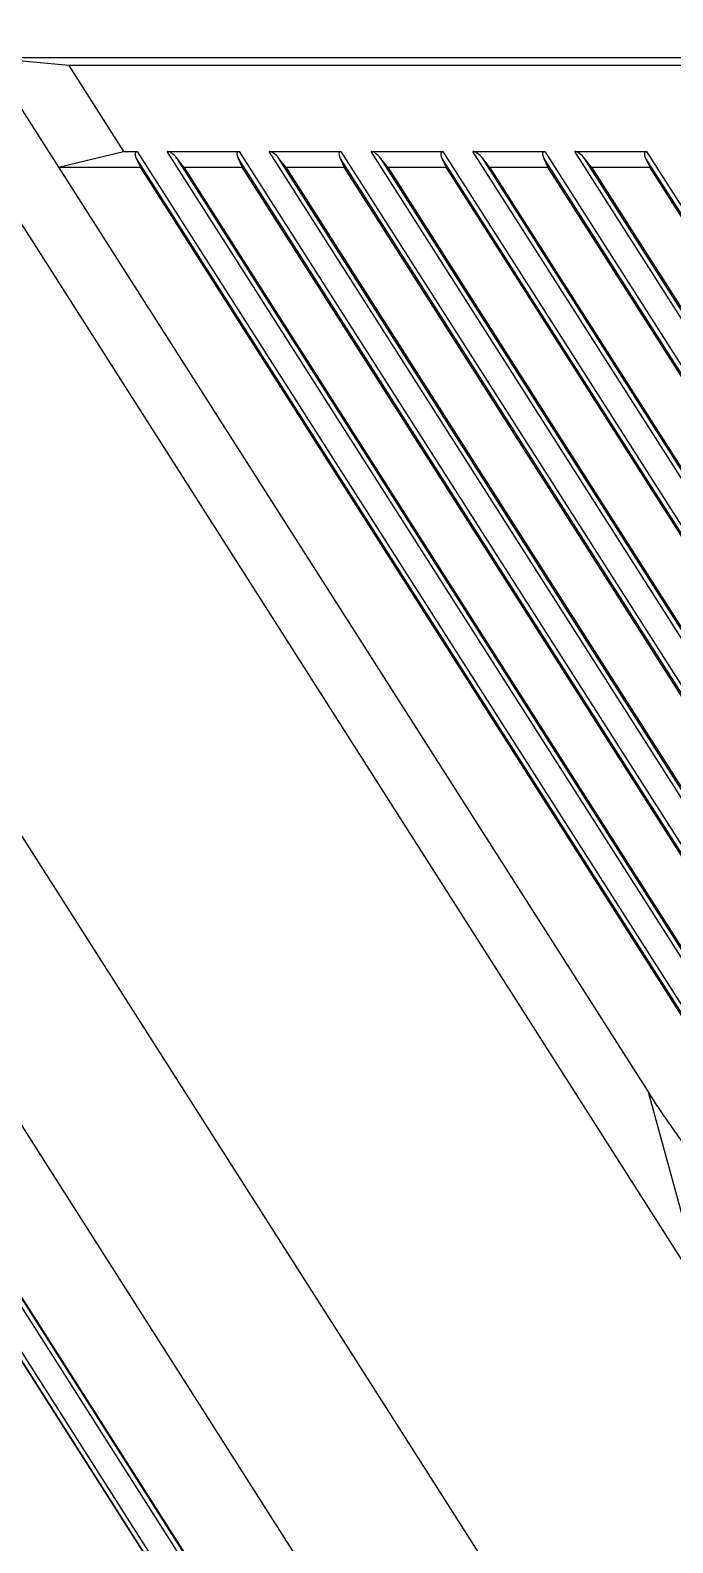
# Model space of a CAD drawing. Header units: millimetres. Extents: x 3299 to 14264, y 1863 to 5555.
# Drawn here: x 4569.5 to 4610.6, y 2592.3 to 2689.2 of the extents above; entities that cross this region are included whole.
import ezdxf

# ---------------------------------------------------------------- set-up
doc = ezdxf.new("R2010")
doc.units = ezdxf.units.MM

msp = doc.modelspace()

# ---------------------------------------------------------------- linework, layer by layer
at = {"color": 7, "linetype": 'Continuous'}
for p, q in [((4448.60312, 2807.84093), (4643.43095, 2502.02249)), ((4447.43, 2798.70152), (4636.11052, 2502.53242)), ((4496.14376, 2798.35763), (4609.02108, 2621.17574)), ((4446.91015, 2795.42296), (4633.71299, 2502.20125)), ((4493.33354, 2795.38255), (4612.58933, 2608.18846)), ((4495.99213, 2752.0434), (4625.89778, 2548.13236)), ((4610.10104, 2542.76609), (4487.56876, 2735.10324)), ((4610.35309, 2542.92666), (4487.82081, 2735.26381)), ((4487.56876, 2731.63856), (4607.89379, 2542.76609)), ((4487.82081, 2731.79913), (4608.14585, 2542.92666)), ((4571.93742, 2686.92311), (4566.81684, 2687.42311)), ((4693.81717, 2687.42311), (4566.81684, 2687.42311)), ((4571.93742, 2686.92311), (4575.44131, 2681.42311)), ((4693.49864, 2686.92311), (4571.93742, 2686.92311)), ((4571.27634, 2680.42311), (4575.44131, 2681.42311)), ((4575.44131, 2681.42311), (4576.32529, 2681.42311)), ((4576.32529, 2681.42311), (4622.83188, 2608.42239)), ((4625.23831, 2607.66321), (4578.24807, 2681.42311)), ((4578.24807, 2681.42311), (4582.84658, 2681.42311)), ((4582.84658, 2681.42311), (4630.02515, 2607.36759)), ((4631.77398, 2607.64063), (4584.76936, 2681.42311)), ((4584.76936, 2681.42311), (4589.36787, 2681.42311)), ((4589.36787, 2681.42311), (4635.57506, 2608.89235)), ((4637.04285, 2609.60654), (4591.29065, 2681.42311)), ((4591.29065, 2681.42311), (4595.88916, 2681.42311)), ((4595.88916, 2681.42311), (4640.33714, 2611.65376)), ((4641.63988, 2612.62703), (4597.81194, 2681.42311)), ((4597.81194, 2681.42311), (4602.41045, 2681.42311)), ((4602.41045, 2681.42311), (4644.61202, 2615.17991)), ((4645.80287, 2616.32882), (4604.33323, 2681.42311)), ((4604.33323, 2681.42311), (4608.93174, 2681.42311)), ((4608.93174, 2681.42311), (4648.54671, 2619.24006)), ((4571.27634, 2680.42311), (4576.53057, 2680.42311)), ((4576.26502, 2680.9784), (4622.58748, 2608.26669)), ((4576.26502, 2680.9784), (4576.53057, 2680.42311)), ((4622.60009, 2608.10845), (4576.53057, 2680.42311)), ((4625.48271, 2607.8189), (4578.87497, 2680.9784)), ((4579.31694, 2680.42311), (4578.87497, 2680.9784)), ((4579.31694, 2680.42311), (4626.01592, 2607.12039)), ((4579.31694, 2680.42311), (4583.05186, 2680.42311)), ((4582.78631, 2680.9784), (4629.78076, 2607.21189)), ((4582.78631, 2680.9784), (4583.05186, 2680.42311)), ((4629.84895, 2606.96639), (4583.05186, 2680.42311)), ((4632.01838, 2607.79633), (4585.39626, 2680.9784)), ((4585.83823, 2680.42311), (4585.39626, 2680.9784)), ((4585.83823, 2680.42311), (4632.36983, 2607.38312)), ((4585.83823, 2680.42311), (4589.57315, 2680.42311)), ((4589.3076, 2680.9784), (4635.33067, 2608.73665)), ((4589.3076, 2680.9784), (4589.57315, 2680.42311)), ((4635.44558, 2608.41781), (4589.57315, 2680.42311)), ((4592.35952, 2680.42311), (4591.91755, 2680.9784)), ((4637.28725, 2609.76223), (4591.91755, 2680.9784)), ((4592.35952, 2680.42311), (4637.57065, 2609.45585)), ((4592.35952, 2680.42311), (4596.09444, 2680.42311)), ((4595.82889, 2680.9784), (4596.09444, 2680.42311)), ((4595.82889, 2680.9784), (4640.09274, 2611.49806)), ((4640.24468, 2611.12111), (4596.09444, 2680.42311)), ((4598.8808, 2680.42311), (4598.43884, 2680.9784)), ((4641.88427, 2612.78272), (4598.43884, 2680.9784)), ((4598.8808, 2680.42311), (4642.13353, 2612.52992)), ((4598.8808, 2680.42311), (4602.61573, 2680.42311)), ((4602.35018, 2680.9784), (4644.36763, 2615.02421)), ((4602.35018, 2680.9784), (4602.61573, 2680.42311)), ((4644.5487, 2614.60153), (4602.61573, 2680.42311)), ((4605.40209, 2680.42311), (4604.96013, 2680.9784)), ((4646.04726, 2616.48452), (4604.96013, 2680.9784)), ((4605.40209, 2680.42311), (4646.27621, 2616.2636)), ((4605.40209, 2680.42311), (4609.13702, 2680.42311)), ((4608.87146, 2680.9784), (4648.30231, 2619.08437)), ((4608.87146, 2680.9784), (4609.13702, 2680.42311)), ((4648.50674, 2618.62502), (4609.13702, 2680.42311)), ((4609.02108, 2621.17574), (4612.58933, 2608.18846))]:
    msp.add_line(p, q, dxfattribs=at)
for centre, start_param, end_param in [((4576.70753, 2680.82311), -0.31082387, 0.99817307), ((4578.63031, 2680.82311), -1.61982081, -0.31082387), ((4583.22882, 2680.82311), -0.31082387, 0.99817307), ((4585.1516, 2680.82311), -1.61982081, -0.31082387), ((4589.75011, 2680.82311), -0.31082387, 0.99817307), ((4591.67289, 2680.82311), -1.61982081, -0.31082387), ((4596.2714, 2680.82311), -0.31082387, 0.99817307), ((4598.19418, 2680.82311), -1.61982081, -0.31082387), ((4602.79269, 2680.82311), -0.31082387, 0.99817307), ((4604.71547, 2680.82311), -1.61982081, -0.31082387), ((4609.31398, 2680.82311), -0.31082387, 0.99817307)]:
    msp.add_ellipse(centre, major_axis=(-0.47272, 0.57125), ratio=0.38819452, start_param=start_param, end_param=end_param, dxfattribs=at)
msp.add_open_spline([(4609.02108, 2621.17574), (4609.44936, 2620.50346), (4610.11039, 2619.5066), (4611.03337, 2618.20654), (4611.74784, 2617.24757), (4612.48595, 2616.30666), (4613.24915, 2615.38596), (4614.03908, 2614.48803), (4614.85735, 2613.61582), (4615.70567, 2612.77269), (4616.8787, 2611.69291), (4618.11914, 2610.68738), (4619.43016, 2609.77947), (4620.44973, 2609.15353), (4621.505, 2608.58981), (4622.23161, 2608.26032), (4622.60009, 2608.10845)], degree=3, knots=[0, 0, 0, 0, 0.12499893, 0.18750364, 0.25000685, 0.31250968, 0.37501342, 0.43751698, 0.5000205, 0.5625241, 0.62502695, 0.74999925, 0.81250093, 0.87500123, 0.93750139, 1, 1, 1, 1], dxfattribs=at)

doc.saveas('drawing.dxf')
